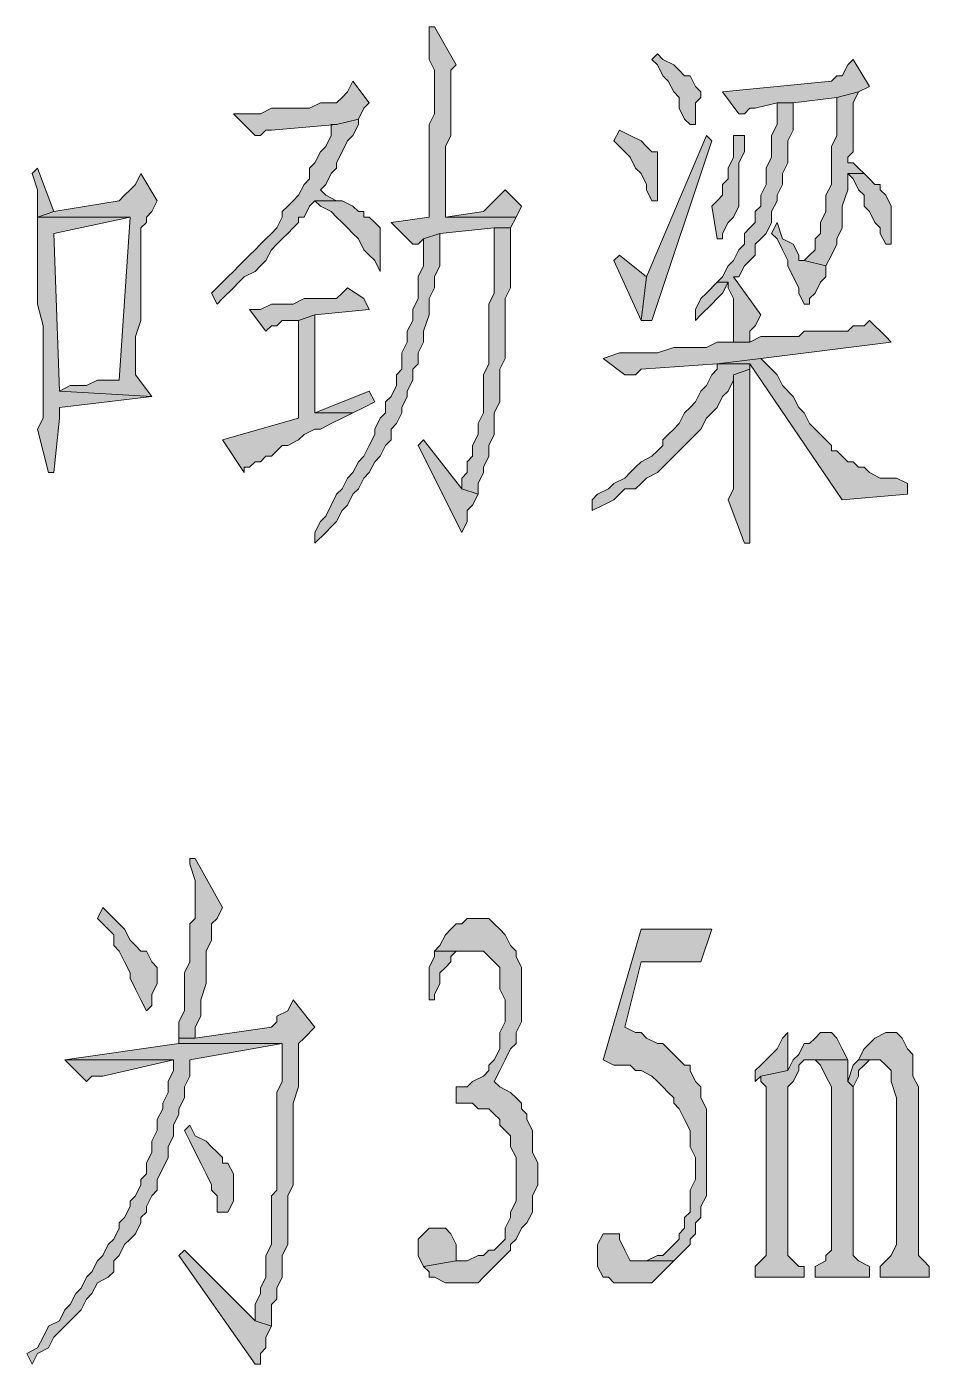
# Model space of a CAD drawing. Header units: millimetres. Extents: x 24 to 410, y 10 to 282.
# Drawn here: x 358.56 to 365.59, y 53.21 to 63.63 of the extents above; entities that cross this region are included whole.
import ezdxf

# ---------------------------------------------------------------- set-up
doc = ezdxf.new("R2010")
doc.units = ezdxf.units.MM

msp = doc.modelspace()

# ---------------------------------------------------------------- hatches: boundary and pattern name
h = msp.add_hatch(color=256)
h.dxf.hatch_style = 2
h.paths.add_polyline_path([(361.738333, 63.627), (361.696, 63.627), (361.696, 63.584667), (361.696, 63.373), (361.738333, 63.288333), (361.738333, 62.949667), (361.696, 62.865), (361.696, 62.145333), (361.399667, 62.103), (361.569, 61.933667), (361.611333, 61.933667), (361.653667, 61.976), (361.780667, 62.018333), (362.204, 62.060667), (362.331, 62.060667), (362.373333, 62.145333), (361.823, 62.145333), (361.823, 62.187667), (361.823, 62.695667), (361.865333, 62.780333), (361.865333, 63.288333), (361.907667, 63.330667)])
h = msp.add_hatch(color=256)
h.dxf.hatch_style = 2
h.paths.add_polyline_path([(363.474, 63.415333), (363.431667, 63.373), (363.474, 63.330667), (363.516333, 63.246), (363.558667, 63.203667), (363.601, 63.119), (363.643333, 63.076667), (363.643333, 62.992), (363.685667, 62.907333), (363.728, 62.865), (363.770333, 62.865), (363.770333, 62.907333), (363.770333, 63.034333), (363.812667, 63.076667), (363.812667, 63.119), (363.770333, 63.161333), (363.728, 63.246), (363.685667, 63.246), (363.643333, 63.288333), (363.601, 63.330667), (363.516333, 63.373)])
h = msp.add_hatch(color=256)
h.dxf.hatch_style = 2
h.paths.add_polyline_path([(364.998, 63.373), (364.955667, 63.330667), (364.913333, 63.246), (364.871, 63.246), (364.828667, 63.203667), (363.982, 63.119), (364.109, 62.949667), (364.151333, 62.949667), (364.193667, 62.992), (364.236, 62.992), (364.405333, 63.034333), (364.532333, 63.034333), (364.871, 63.076667), (365.040333, 63.119), (365.125, 63.161333)])
h = msp.add_hatch(color=256)
h.dxf.hatch_style = 2
h.paths.add_polyline_path([(361.103333, 63.203667), (361.061, 63.119), (361.018667, 63.076667), (360.976333, 63.034333), (360.849333, 63.034333), (360.764667, 62.992), (360.468333, 62.992), (360.383667, 62.949667), (360.172, 62.949667), (360.341333, 62.780333), (360.383667, 62.780333), (360.426, 62.822667), (360.468333, 62.822667), (360.976333, 62.865), (361.145667, 62.907333), (361.188, 62.992), (361.230333, 63.034333)])
h = msp.add_hatch(color=256)
h.dxf.hatch_style = 2
h.paths.add_polyline_path([(365.040333, 63.119), (364.871, 63.076667), (364.871, 62.780333), (364.828667, 62.695667), (364.828667, 62.399333), (364.786333, 62.314667), (364.786333, 62.187667), (364.744, 62.103), (364.744, 62.018333), (364.701667, 61.976), (364.701667, 61.891333), (364.659333, 61.849), (364.617, 61.806667), (364.786333, 61.764333), (364.828667, 61.849), (364.871, 61.933667), (364.871, 61.976), (364.913333, 62.060667), (364.913333, 62.145333), (364.913333, 62.23), (364.955667, 62.357), (364.955667, 62.484), (365.082667, 62.484), (365.040333, 62.526333), (364.998, 62.568667), (364.955667, 62.568667), (364.955667, 62.611), (364.998, 62.653333), (364.998, 63.034333)])
h = msp.add_hatch(color=256)
h.dxf.hatch_style = 2
h.paths.add_polyline_path([(364.532333, 63.034333), (364.405333, 63.034333), (364.405333, 62.949667), (364.405333, 62.865), (364.363, 62.780333), (364.363, 62.611), (364.320667, 62.526333), (364.320667, 62.399333), (364.278333, 62.314667), (364.278333, 62.23), (364.236, 62.187667), (364.236, 62.103), (364.193667, 62.060667), (364.151333, 62.018333), (364.151333, 61.933667), (364.109, 61.891333), (364.066667, 61.806667), (364.024333, 61.764333), (363.982, 61.679667), (363.939667, 61.637333), (364.024333, 61.637333), (364.024333, 61.595), (364.066667, 61.510333), (364.066667, 61.468), (364.066667, 61.171667), (364.193667, 61.171667), (364.193667, 61.256333), (364.236, 61.298667), (364.278333, 61.383333), (364.066667, 61.679667), (364.109, 61.679667), (364.151333, 61.764333), (364.193667, 61.806667), (364.236, 61.849), (364.236, 61.933667), (364.278333, 61.976), (364.320667, 62.018333), (364.363, 62.103), (364.363, 62.187667), (364.405333, 62.272333), (364.405333, 62.314667), (364.447667, 62.399333), (364.447667, 62.484), (364.49, 62.568667), (364.49, 62.738), (364.532333, 62.822667)])
h = msp.add_hatch(color=256)
h.dxf.hatch_style = 2
h.paths.add_polyline_path([(361.145667, 62.907333), (360.976333, 62.865), (360.934, 62.865), (360.934, 62.780333), (360.891667, 62.695667), (360.849333, 62.653333), (360.807, 62.568667), (360.764667, 62.526333), (360.764667, 62.441667), (360.722333, 62.399333), (360.68, 62.314667), (360.637667, 62.272333), (360.595333, 62.23), (360.553, 62.187667), (360.553, 62.145333), (360.510667, 62.060667), (360.468333, 62.018333), (360.426, 61.976), (360.383667, 61.933667), (360.341333, 61.891333), (360.299, 61.849), (360.214333, 61.764333), (360.172, 61.722), (360.129667, 61.679667), (360.087333, 61.637333), (360.002667, 61.552667), (360.045, 61.468), (360.087333, 61.510333), (360.172, 61.595), (360.214333, 61.637333), (360.256667, 61.679667), (360.341333, 61.722), (360.383667, 61.764333), (360.426, 61.806667), (360.468333, 61.891333), (360.510667, 61.933667), (360.553, 61.976), (360.595333, 62.018333), (360.637667, 62.060667), (360.68, 62.103), (360.68, 62.145333), (360.722333, 62.145333), (360.764667, 62.23), (360.807, 62.272333), (360.976333, 62.272333), (360.891667, 62.314667), (360.849333, 62.357), (360.891667, 62.399333), (360.934, 62.484), (360.976333, 62.526333), (360.976333, 62.568667), (361.018667, 62.653333), (361.061, 62.738), (361.103333, 62.780333), (361.145667, 62.865)])
h = msp.add_hatch(color=256)
h.dxf.hatch_style = 2
h.paths.add_polyline_path([(363.177667, 62.822667), (363.135333, 62.738), (363.177667, 62.695667), (363.22, 62.653333), (363.262333, 62.611), (363.304667, 62.526333), (363.347, 62.484), (363.389333, 62.399333), (363.389333, 62.357), (363.431667, 62.272333), (363.474, 62.272333), (363.474, 62.314667), (363.474, 62.653333), (363.431667, 62.653333), (363.389333, 62.695667), (363.347, 62.738), (363.262333, 62.780333)])
h = msp.add_hatch(color=256)
h.dxf.hatch_style = 2
h.paths.add_polyline_path([(363.855, 62.780333), (363.389333, 61.679667), (363.347, 61.341), (363.431667, 61.341), (363.897333, 62.738)])
h = msp.add_hatch(color=256)
h.dxf.hatch_style = 2
h.paths.add_polyline_path([(364.151333, 62.780333), (364.066667, 62.780333), (364.066667, 62.738), (364.066667, 62.611), (364.024333, 62.526333), (364.024333, 62.441667), (363.982, 62.399333), (363.982, 62.314667), (363.939667, 62.272333), (363.897333, 62.23), (363.939667, 61.976), (363.982, 61.976), (363.982, 62.018333), (364.024333, 62.103), (364.066667, 62.145333), (364.109, 62.23), (364.109, 62.568667), (364.151333, 62.653333)])
h = msp.add_hatch(color=256)
h.dxf.hatch_style = 2
h.paths.add_polyline_path([(358.648, 62.526333), (358.605667, 62.484), (358.648, 62.357), (358.648, 62.145333), (358.775, 62.187667)])
h = msp.add_hatch(color=256)
h.dxf.hatch_style = 2
h.paths.add_polyline_path([(359.452333, 62.484), (359.41, 62.399333), (359.367667, 62.357), (359.325333, 62.314667), (359.283, 62.272333), (358.775, 62.187667), (358.648, 62.145333), (359.367667, 62.145333), (359.283, 60.875333), (359.113667, 60.875333), (359.029, 60.833), (358.902, 60.833), (358.817333, 60.790667), (359.537, 60.748333), (359.41, 60.917667), (359.41, 61.214), (359.452333, 61.341), (359.452333, 61.552667), (359.452333, 61.637333), (359.452333, 62.060667), (359.494667, 62.103), (359.494667, 62.145333), (359.537, 62.187667), (359.579333, 62.272333)])
h = msp.add_hatch(color=256)
h.dxf.hatch_style = 2
h.paths.add_polyline_path([(365.082667, 62.484), (364.955667, 62.484), (364.998, 62.441667), (365.040333, 62.357), (365.082667, 62.314667), (365.082667, 62.23), (365.125, 62.187667), (365.167333, 62.103), (365.209667, 62.060667), (365.209667, 62.018333), (365.252, 61.933667), (365.294333, 61.933667), (365.294333, 61.976), (365.294333, 62.23), (365.252, 62.314667), (365.209667, 62.357), (365.209667, 62.399333), (365.167333, 62.399333), (365.125, 62.441667)])
h = msp.add_hatch(color=256)
h.dxf.hatch_style = 2
h.paths.add_polyline_path([(362.288667, 62.357), (362.246333, 62.314667), (362.204, 62.272333), (362.161667, 62.23), (362.119333, 62.187667), (361.823, 62.145333), (362.373333, 62.145333), (362.415667, 62.23)])
h = msp.add_hatch(color=256)
h.dxf.hatch_style = 2
h.paths.add_polyline_path([(360.976333, 62.272333), (360.807, 62.272333), (360.849333, 62.23), (360.934, 62.187667), (360.976333, 62.145333), (361.018667, 62.103), (361.061, 62.060667), (361.103333, 62.018333), (361.145667, 61.976), (361.188, 61.891333), (361.230333, 61.849), (361.272667, 61.806667), (361.315, 61.722), (361.315, 62.060667), (361.272667, 62.103), (361.230333, 62.145333), (361.188, 62.145333), (361.188, 62.187667), (361.145667, 62.187667), (361.103333, 62.23), (361.018667, 62.272333)])
h = msp.add_hatch(color=256)
h.dxf.hatch_style = 2
h.paths.add_polyline_path([(358.648, 62.145333), (358.648, 61.468), (358.690333, 61.298667), (358.690333, 60.579), (358.648, 60.494333), (358.732667, 60.155667), (358.775, 60.155667), (358.817333, 60.579), (358.817333, 60.663667), (359.537, 60.748333), (358.817333, 60.790667), (358.775, 62.018333), (359.367667, 62.145333)])
h = msp.add_hatch(color=256)
h.dxf.hatch_style = 2
h.paths.add_polyline_path([(364.405333, 62.103), (364.363, 62.018333), (364.405333, 61.976), (364.447667, 61.891333), (364.49, 61.806667), (364.49, 61.764333), (364.532333, 61.679667), (364.574667, 61.595), (364.574667, 61.552667), (364.617, 61.468), (364.659333, 61.468), (364.659333, 61.510333), (364.701667, 61.552667), (364.744, 61.637333), (364.786333, 61.679667), (364.786333, 61.764333), (364.617, 61.806667), (364.574667, 61.806667), (364.574667, 61.849), (364.532333, 61.933667), (364.447667, 61.976)])
h = msp.add_hatch(color=256)
h.dxf.hatch_style = 2
h.paths.add_polyline_path([(361.780667, 62.018333), (361.653667, 61.976), (361.653667, 61.764333), (361.611333, 61.679667), (361.611333, 61.510333), (361.569, 61.425667), (361.569, 61.341), (361.526667, 61.256333), (361.526667, 61.171667), (361.484333, 61.087), (361.484333, 60.96), (361.442, 60.917667), (361.442, 60.833), (361.399667, 60.748333), (361.357333, 60.706), (361.357333, 60.621333), (361.315, 60.579), (361.272667, 60.494333), (361.272667, 60.452), (361.230333, 60.367333), (361.188, 60.282667), (361.145667, 60.240333), (361.103333, 60.155667), (361.061, 60.113333), (361.018667, 60.028667), (360.976333, 59.986333), (360.934, 59.901667), (360.891667, 59.817), (360.849333, 59.774667), (360.807, 59.69), (360.807, 59.605333), (360.891667, 59.69), (360.934, 59.732333), (360.976333, 59.774667), (361.018667, 59.859333), (361.061, 59.901667), (361.103333, 59.986333), (361.145667, 60.028667), (361.188, 60.113333), (361.230333, 60.155667), (361.272667, 60.240333), (361.315, 60.282667), (361.357333, 60.367333), (361.399667, 60.409667), (361.399667, 60.494333), (361.442, 60.536667), (361.484333, 60.621333), (361.484333, 60.663667), (361.526667, 60.748333), (361.526667, 60.790667), (361.569, 60.875333), (361.569, 60.96), (361.611333, 61.002333), (361.611333, 61.087), (361.653667, 61.171667), (361.653667, 61.256333), (361.696, 61.383333), (361.696, 61.510333), (361.738333, 61.595), (361.738333, 61.679667), (361.780667, 61.764333)])
h = msp.add_hatch(color=256)
h.dxf.hatch_style = 2
h.paths.add_polyline_path([(362.331, 62.060667), (362.204, 62.060667), (362.204, 61.976), (362.204, 61.552667), (362.161667, 61.468), (362.161667, 61.002333), (362.119333, 60.917667), (362.119333, 60.621333), (362.077, 60.536667), (362.077, 60.452), (362.034667, 60.367333), (362.034667, 60.282667), (361.992333, 60.240333), (361.992333, 60.155667), (361.95, 60.113333), (361.95, 60.028667), (362.077, 59.986333), (362.077, 60.071), (362.119333, 60.155667), (362.119333, 60.198), (362.161667, 60.282667), (362.161667, 60.367333), (362.204, 60.452), (362.204, 60.621333), (362.246333, 60.706), (362.246333, 60.96), (362.288667, 61.044667), (362.288667, 61.510333), (362.331, 61.595)])
h = msp.add_hatch(color=256)
h.dxf.hatch_style = 2
h.paths.add_polyline_path([(363.177667, 61.849), (363.135333, 61.806667), (363.347, 61.341), (363.389333, 61.679667)])
h = msp.add_hatch(color=256)
h.dxf.hatch_style = 2
h.paths.add_polyline_path([(361.061, 61.595), (361.018667, 61.552667), (360.976333, 61.510333), (360.722333, 61.510333), (360.637667, 61.468), (360.468333, 61.468), (360.383667, 61.425667), (360.299, 61.425667), (360.426, 61.256333), (360.468333, 61.298667), (360.510667, 61.298667), (360.553, 61.341), (360.68, 61.341), (360.807, 61.383333), (361.230333, 61.425667), (361.188, 61.510333)])
h = msp.add_hatch(color=256)
h.dxf.hatch_style = 2
h.paths.add_polyline_path([(363.939667, 61.637333), (363.855, 61.552667), (363.812667, 61.510333), (363.770333, 61.425667), (363.770333, 61.341), (363.812667, 61.383333), (363.897333, 61.468), (363.939667, 61.510333), (363.982, 61.552667), (364.024333, 61.637333)])
h = msp.add_hatch(color=256)
h.dxf.hatch_style = 2
h.paths.add_polyline_path([(360.807, 61.383333), (360.68, 61.341), (360.68, 60.579), (360.087333, 60.409667), (360.256667, 60.155667), (360.256667, 60.198), (360.299, 60.198), (360.341333, 60.240333), (360.383667, 60.240333), (360.426, 60.282667), (360.468333, 60.282667), (360.510667, 60.325), (360.553, 60.367333), (360.595333, 60.367333), (360.68, 60.409667), (360.722333, 60.452), (360.807, 60.494333), (360.849333, 60.494333), (360.934, 60.536667), (361.018667, 60.579), (361.103333, 60.621333), (360.807, 60.621333)])
h = msp.add_hatch(color=256)
h.dxf.hatch_style = 2
h.paths.add_polyline_path([(365.125, 61.341), (365.082667, 61.298667), (364.998, 61.298667), (364.955667, 61.256333), (364.617, 61.256333), (364.574667, 61.214), (364.278333, 61.214), (364.193667, 61.171667), (364.066667, 61.171667), (364.024333, 61.171667), (363.939667, 61.171667), (363.855, 61.129333), (363.601, 61.129333), (363.474, 61.087), (363.177667, 61.087), (363.050667, 61.044667), (363.22, 60.917667), (363.304667, 60.917667), (363.347, 60.96), (363.939667, 61.002333), (364.278333, 61.044667), (365.294333, 61.171667), (365.252, 61.214)])
h = msp.add_hatch(color=256)
h.dxf.hatch_style = 2
h.paths.add_polyline_path([(364.278333, 61.044667), (363.939667, 61.002333), (364.193667, 61.002333), (364.913333, 59.944), (365.421333, 59.986333), (365.421333, 60.071), (365.336667, 60.113333), (365.209667, 60.113333), (365.125, 60.155667), (365.082667, 60.198), (365.040333, 60.198), (364.998, 60.240333), (364.955667, 60.240333), (364.913333, 60.282667), (364.871, 60.325), (364.828667, 60.325), (364.828667, 60.367333), (364.786333, 60.409667), (364.744, 60.452), (364.701667, 60.494333), (364.659333, 60.536667), (364.617, 60.621333), (364.574667, 60.663667), (364.532333, 60.748333), (364.447667, 60.833), (364.405333, 60.917667), (364.320667, 61.002333)])
h = msp.add_hatch(color=256)
h.dxf.hatch_style = 2
h.paths.add_polyline_path([(363.939667, 61.002333), (363.939667, 60.96), (363.897333, 60.917667), (363.855, 60.833), (363.812667, 60.790667), (363.770333, 60.706), (363.728, 60.663667), (363.685667, 60.621333), (363.643333, 60.536667), (363.601, 60.494333), (363.558667, 60.452), (363.516333, 60.409667), (363.516333, 60.367333), (363.474, 60.325), (363.431667, 60.282667), (363.347, 60.240333), (363.304667, 60.198), (363.262333, 60.155667), (363.22, 60.113333), (363.135333, 60.071), (363.093, 60.028667), (363.008333, 59.986333), (362.966, 59.944), (362.966, 59.859333), (363.050667, 59.901667), (363.135333, 59.944), (363.177667, 59.986333), (363.22, 60.028667), (363.304667, 60.028667), (363.347, 60.071), (363.389333, 60.113333), (363.474, 60.155667), (363.516333, 60.198), (363.558667, 60.240333), (363.601, 60.282667), (363.643333, 60.325), (363.685667, 60.367333), (363.728, 60.409667), (363.770333, 60.452), (363.812667, 60.494333), (363.855, 60.579), (363.897333, 60.621333), (363.939667, 60.663667), (363.982, 60.748333), (364.024333, 60.790667), (364.066667, 60.875333), (364.066667, 60.917667), (364.193667, 60.96), (364.193667, 61.002333)])
h = msp.add_hatch(color=256)
h.dxf.hatch_style = 2
h.paths.add_polyline_path([(364.193667, 60.96), (364.066667, 60.917667), (364.066667, 60.028667), (364.024333, 59.944), (364.151333, 59.605333), (364.193667, 59.605333), (364.193667, 59.69), (364.193667, 60.240333), (364.193667, 60.325)])
h = msp.add_hatch(color=256)
h.dxf.hatch_style = 2
h.paths.add_polyline_path([(361.230333, 60.790667), (360.807, 60.621333), (361.103333, 60.621333), (361.188, 60.663667), (361.272667, 60.706)])
h = msp.add_hatch(color=256)
h.dxf.hatch_style = 2
h.paths.add_polyline_path([(361.653667, 60.409667), (361.611333, 60.367333), (361.95, 59.69), (361.992333, 59.774667), (361.992333, 59.859333), (362.034667, 59.901667), (362.077, 59.986333), (361.95, 60.028667)])
h = msp.add_hatch(color=256)
h.dxf.hatch_style = 2
h.paths.add_polyline_path([(359.875667, 57.15), (359.833333, 57.15), (359.833333, 57.107667), (359.875667, 56.980667), (359.875667, 56.684333), (359.833333, 56.642), (359.833333, 56.345667), (359.791, 56.261), (359.791, 55.964667), (359.748667, 55.88), (359.748667, 55.753), (359.875667, 55.753), (359.875667, 55.837667), (359.918, 55.922333), (359.918, 56.049333), (359.960333, 56.176333), (359.960333, 56.430333), (360.002667, 56.515), (360.002667, 56.642), (360.045, 56.684333), (360.087333, 56.769)])
h = msp.add_hatch(color=256)
h.dxf.hatch_style = 2
h.paths.add_polyline_path([(359.156, 56.769), (359.113667, 56.684333), (359.156, 56.642), (359.198333, 56.599667), (359.240667, 56.557333), (359.240667, 56.472667), (359.283, 56.430333), (359.325333, 56.345667), (359.367667, 56.261), (359.367667, 56.218667), (359.41, 56.134), (359.452333, 56.049333), (359.494667, 55.964667), (359.537, 56.007), (359.537, 56.091667), (359.579333, 56.176333), (359.579333, 56.303333), (359.537, 56.345667), (359.494667, 56.430333), (359.452333, 56.430333), (359.41, 56.472667), (359.367667, 56.515), (359.325333, 56.599667), (359.283, 56.642), (359.240667, 56.684333)])
h = msp.add_hatch(color=256)
h.dxf.hatch_style = 2
h.paths.add_polyline_path([(362.077, 56.684333), (361.992333, 56.684333), (361.95, 56.642), (361.907667, 56.642), (361.865333, 56.599667), (361.823, 56.557333), (361.780667, 56.472667), (361.738333, 56.430333), (362.119333, 56.430333), (362.161667, 56.388), (362.204, 56.345667), (362.246333, 56.303333), (362.246333, 56.134), (362.288667, 56.049333), (362.288667, 55.88), (362.246333, 55.795333), (362.246333, 55.668333), (362.204, 55.583667), (362.161667, 55.541333), (362.161667, 55.499), (362.119333, 55.456667), (362.034667, 55.414333), (361.992333, 55.372), (361.907667, 55.372), (361.907667, 55.245), (362.034667, 55.245), (362.077, 55.202667), (362.161667, 55.202667), (362.204, 55.160333), (362.246333, 55.118), (362.246333, 55.075667), (362.288667, 55.033333), (362.331, 54.991), (362.331, 54.906333), (362.373333, 54.821667), (362.373333, 54.483), (362.331, 54.398333), (362.331, 54.356), (362.288667, 54.271333), (362.288667, 54.186667), (362.246333, 54.144333), (362.204, 54.102), (362.161667, 54.102), (362.119333, 54.059667), (362.077, 54.059667), (361.992333, 54.017333), (361.907667, 54.017333), (361.653667, 53.975), (361.696, 53.932667), (361.696, 53.890333), (361.738333, 53.890333), (361.823, 53.848), (362.077, 53.848), (362.119333, 53.890333), (362.161667, 53.932667), (362.204, 53.975), (362.288667, 54.059667), (362.331, 54.102), (362.331, 54.144333), (362.373333, 54.186667), (362.415667, 54.271333), (362.458, 54.313667), (362.500333, 54.398333), (362.500333, 54.525333), (362.542667, 54.61), (362.542667, 54.779333), (362.500333, 54.864), (362.500333, 55.033333), (362.458, 55.118), (362.458, 55.160333), (362.415667, 55.202667), (362.415667, 55.245), (362.373333, 55.287333), (362.331, 55.329667), (362.246333, 55.372), (362.204, 55.414333), (362.246333, 55.499), (362.288667, 55.583667), (362.331, 55.668333), (362.373333, 55.710667), (362.373333, 55.795333), (362.415667, 55.88), (362.415667, 56.303333), (362.373333, 56.388), (362.373333, 56.430333), (362.331, 56.472667), (362.288667, 56.557333), (362.246333, 56.599667), (362.204, 56.642), (362.161667, 56.684333)])
h = msp.add_hatch(color=256)
h.dxf.hatch_style = 2
h.paths.add_polyline_path([(363.897333, 56.599667), (363.347, 56.599667), (363.050667, 55.583667), (363.135333, 55.541333), (363.262333, 55.541333), (363.304667, 55.499), (363.347, 55.499), (363.431667, 55.456667), (363.474, 55.414333), (363.516333, 55.372), (363.558667, 55.329667), (363.601, 55.287333), (363.601, 55.245), (363.643333, 55.202667), (363.685667, 55.118), (363.728, 55.033333), (363.728, 54.906333), (363.770333, 54.821667), (363.770333, 54.652333), (363.728, 54.567667), (363.728, 54.398333), (363.685667, 54.356), (363.685667, 54.271333), (363.643333, 54.229), (363.643333, 54.186667), (363.601, 54.144333), (363.558667, 54.102), (363.516333, 54.059667), (363.474, 54.059667), (363.389333, 54.017333), (363.262333, 54.017333), (363.601, 54.017333), (363.643333, 54.059667), (363.728, 54.144333), (363.728, 54.186667), (363.770333, 54.229), (363.770333, 54.313667), (363.812667, 54.356), (363.812667, 54.440667), (363.855, 54.525333), (363.855, 55.202667), (363.812667, 55.287333), (363.812667, 55.372), (363.770333, 55.414333), (363.728, 55.499), (363.728, 55.541333), (363.685667, 55.541333), (363.643333, 55.583667), (363.601, 55.626), (363.558667, 55.668333), (363.516333, 55.710667), (363.474, 55.710667), (363.389333, 55.753), (363.347, 55.795333), (363.304667, 55.795333), (363.22, 55.837667), (363.347, 56.345667), (363.812667, 56.345667)])
h = msp.add_hatch(color=256)
h.dxf.hatch_style = 2
h.paths.add_polyline_path([(361.738333, 56.430333), (361.738333, 56.388), (361.696, 56.303333), (361.696, 56.049333), (361.738333, 56.049333), (361.738333, 56.091667), (361.780667, 56.176333), (361.780667, 56.261), (361.823, 56.303333), (361.865333, 56.345667), (361.865333, 56.388), (361.907667, 56.430333), (362.034667, 56.430333)])
h = msp.add_hatch(color=256)
h.dxf.hatch_style = 2
h.paths.add_polyline_path([(360.637667, 56.049333), (360.595333, 55.964667), (360.510667, 55.922333), (360.510667, 55.88), (360.468333, 55.837667), (359.875667, 55.753), (359.748667, 55.753), (359.748667, 55.710667), (360.553, 55.710667), (360.553, 55.626), (360.553, 55.414333), (360.510667, 55.329667), (360.510667, 54.567667), (360.468333, 54.525333), (360.468333, 54.398333), (360.468333, 54.313667), (360.468333, 54.144333), (360.426, 54.059667), (360.426, 53.890333), (360.383667, 53.805667), (360.383667, 53.763333), (360.341333, 53.678667), (360.341333, 53.551667), (360.468333, 53.509333), (360.468333, 53.678667), (360.510667, 53.721), (360.510667, 53.805667), (360.553, 53.890333), (360.553, 54.059667), (360.595333, 54.144333), (360.595333, 54.525333), (360.637667, 54.61), (360.637667, 55.245), (360.68, 55.372), (360.68, 55.710667), (360.722333, 55.753), (360.807, 55.837667)])
h = msp.add_hatch(color=256)
h.dxf.hatch_style = 2
h.paths.add_polyline_path([(364.49, 55.795333), (364.447667, 55.753), (364.405333, 55.668333), (364.363, 55.626), (364.320667, 55.583667), (364.278333, 55.541333), (364.236, 55.499), (364.236, 55.414333), (364.278333, 55.456667), (364.49, 55.499)])
h = msp.add_hatch(color=256)
h.dxf.hatch_style = 2
h.paths.add_polyline_path([(364.786333, 55.795333), (364.744, 55.795333), (364.701667, 55.753), (364.659333, 55.710667), (364.617, 55.710667), (364.574667, 55.626), (364.532333, 55.583667), (364.49, 55.499), (364.278333, 55.456667), (364.278333, 55.414333), (364.320667, 55.372), (364.320667, 54.059667), (364.278333, 54.017333), (364.236, 53.975), (364.236, 53.890333), (364.617, 53.890333), (364.617, 53.975), (364.574667, 53.975), (364.532333, 54.017333), (364.49, 54.059667), (364.49, 55.372), (364.532333, 55.414333), (364.574667, 55.499), (364.574667, 55.541333), (364.617, 55.583667), (364.955667, 55.583667), (364.913333, 55.668333), (364.871, 55.753), (364.828667, 55.795333)])
h = msp.add_hatch(color=256)
h.dxf.hatch_style = 2
h.paths.add_polyline_path([(365.294333, 55.795333), (365.252, 55.795333), (365.167333, 55.753), (365.125, 55.710667), (365.082667, 55.668333), (365.040333, 55.583667), (365.209667, 55.583667), (365.252, 55.541333), (365.294333, 55.499), (365.294333, 55.414333), (365.336667, 55.287333), (365.336667, 54.144333), (365.294333, 54.059667), (365.252, 54.017333), (365.209667, 53.975), (365.209667, 53.890333), (365.590667, 53.890333), (365.590667, 53.975), (365.548333, 54.017333), (365.506, 54.059667), (365.506, 54.144333), (365.506, 55.372), (365.463667, 55.456667), (365.463667, 55.626), (365.421333, 55.668333), (365.379, 55.753), (365.336667, 55.795333)])
h = msp.add_hatch(color=256)
h.dxf.hatch_style = 2
h.paths.add_polyline_path([(359.748667, 55.710667), (358.859667, 55.583667), (359.706333, 55.583667), (359.706333, 55.499), (359.664, 55.414333), (359.664, 55.329667), (359.621667, 55.245), (359.621667, 55.202667), (359.579333, 55.118), (359.579333, 55.033333), (359.537, 54.948667), (359.537, 54.864), (359.494667, 54.779333), (359.494667, 54.694667), (359.452333, 54.652333), (359.452333, 54.61), (359.41, 54.525333), (359.367667, 54.483), (359.367667, 54.440667), (359.325333, 54.356), (359.283, 54.313667), (359.283, 54.271333), (359.240667, 54.186667), (359.198333, 54.144333), (359.156, 54.059667), (359.113667, 54.017333), (359.071333, 53.932667), (359.029, 53.890333), (358.986667, 53.805667), (358.944333, 53.763333), (358.902, 53.678667), (358.859667, 53.636333), (358.817333, 53.551667), (358.732667, 53.509333), (358.690333, 53.424667), (358.648, 53.34), (358.563333, 53.297667), (358.605667, 53.213), (358.648, 53.297667), (358.732667, 53.34), (358.775, 53.424667), (358.817333, 53.467), (358.902, 53.551667), (358.944333, 53.594), (358.986667, 53.636333), (359.029, 53.721), (359.071333, 53.763333), (359.113667, 53.848), (359.198333, 53.890333), (359.240667, 53.932667), (359.240667, 54.017333), (359.283, 54.059667), (359.325333, 54.144333), (359.367667, 54.186667), (359.41, 54.229), (359.452333, 54.313667), (359.452333, 54.356), (359.494667, 54.398333), (359.494667, 54.440667), (359.537, 54.525333), (359.579333, 54.567667), (359.579333, 54.652333), (359.621667, 54.737), (359.664, 54.821667), (359.664, 54.906333), (359.706333, 54.991), (359.706333, 55.075667), (359.748667, 55.160333), (359.748667, 55.202667), (359.791, 55.287333), (359.791, 55.372), (359.833333, 55.456667), (359.833333, 55.583667), (360.553, 55.710667)])
h = msp.add_hatch(color=256)
h.dxf.hatch_style = 2
h.paths.add_polyline_path([(358.859667, 55.583667), (359.029, 55.414333), (359.071333, 55.456667), (359.156, 55.456667), (359.706333, 55.583667)])
h = msp.add_hatch(color=256)
h.dxf.hatch_style = 2
h.paths.add_polyline_path([(364.955667, 55.583667), (364.659333, 55.583667), (364.701667, 55.583667), (364.744, 55.541333), (364.786333, 55.456667), (364.828667, 55.372), (364.828667, 54.102), (364.786333, 54.059667), (364.786333, 54.017333), (364.701667, 53.975), (364.701667, 53.890333), (365.125, 53.890333), (365.125, 53.975), (365.040333, 54.017333), (364.998, 54.059667), (364.998, 55.372), (364.955667, 55.414333)])
h = msp.add_hatch(color=256)
h.dxf.hatch_style = 2
h.paths.add_polyline_path([(365.040333, 55.583667), (364.998, 55.541333), (364.955667, 55.414333), (364.998, 55.372), (365.040333, 55.456667), (365.040333, 55.499), (365.082667, 55.541333), (365.125, 55.583667), (365.167333, 55.583667)])
h = msp.add_hatch(color=256)
h.dxf.hatch_style = 2
h.paths.add_polyline_path([(359.833333, 55.075667), (359.791, 55.033333), (359.833333, 54.948667), (359.875667, 54.864), (359.918, 54.779333), (359.960333, 54.694667), (360.002667, 54.61), (360.002667, 54.567667), (360.045, 54.525333), (360.045, 54.398333), (360.129667, 54.398333), (360.172, 54.483), (360.172, 54.694667), (360.129667, 54.779333), (360.087333, 54.779333), (360.087333, 54.821667), (360.045, 54.864), (360.002667, 54.906333), (359.960333, 54.948667), (359.875667, 54.991)])
h = msp.add_hatch(color=256)
h.dxf.hatch_style = 2
h.paths.add_polyline_path([(361.738333, 54.271333), (361.696, 54.271333), (361.653667, 54.229), (361.611333, 54.186667), (361.611333, 54.059667), (361.653667, 53.975), (361.907667, 54.017333), (361.907667, 54.144333), (361.865333, 54.229), (361.823, 54.271333)])
h = msp.add_hatch(color=256)
h.dxf.hatch_style = 2
h.paths.add_polyline_path([(363.093, 54.229), (363.050667, 54.229), (363.008333, 54.144333), (363.008333, 53.975), (363.050667, 53.890333), (363.093, 53.890333), (363.135333, 53.848), (363.431667, 53.848), (363.474, 53.890333), (363.516333, 53.932667), (363.558667, 53.975), (363.601, 54.017333), (363.262333, 54.017333), (363.22, 54.102), (363.177667, 54.186667), (363.177667, 54.229)])
h = msp.add_hatch(color=256)
h.dxf.hatch_style = 2
h.paths.add_polyline_path([(359.791, 54.102), (359.748667, 54.059667), (360.341333, 53.213), (360.383667, 53.213), (360.383667, 53.297667), (360.426, 53.34), (360.426, 53.424667), (360.468333, 53.509333), (360.341333, 53.551667)])

# ---------------------------------------------------------------- linework, layer by layer
at = {"lineweight": 0}
for points in [[(361.738333, 63.627), (361.696, 63.627), (361.696, 63.584667), (361.696, 63.373), (361.738333, 63.288333), (361.738333, 62.949667), (361.696, 62.865), (361.696, 62.145333), (361.399667, 62.103), (361.569, 61.933667), (361.611333, 61.933667), (361.653667, 61.976), (361.780667, 62.018333), (362.204, 62.060667), (362.331, 62.060667), (362.373333, 62.145333), (361.823, 62.145333), (361.823, 62.187667), (361.823, 62.695667), (361.865333, 62.780333), (361.865333, 63.288333), (361.907667, 63.330667)], [(363.474, 63.415333), (363.431667, 63.373), (363.474, 63.330667), (363.516333, 63.246), (363.558667, 63.203667), (363.601, 63.119), (363.643333, 63.076667), (363.643333, 62.992), (363.685667, 62.907333), (363.728, 62.865), (363.770333, 62.865), (363.770333, 62.907333), (363.770333, 63.034333), (363.812667, 63.076667), (363.812667, 63.119), (363.770333, 63.161333), (363.728, 63.246), (363.685667, 63.246), (363.643333, 63.288333), (363.601, 63.330667), (363.516333, 63.373)], [(364.998, 63.373), (364.955667, 63.330667), (364.913333, 63.246), (364.871, 63.246), (364.828667, 63.203667), (363.982, 63.119), (364.109, 62.949667), (364.151333, 62.949667), (364.193667, 62.992), (364.236, 62.992), (364.405333, 63.034333), (364.532333, 63.034333), (364.871, 63.076667), (365.040333, 63.119), (365.125, 63.161333)], [(361.103333, 63.203667), (361.061, 63.119), (361.018667, 63.076667), (360.976333, 63.034333), (360.849333, 63.034333), (360.764667, 62.992), (360.468333, 62.992), (360.383667, 62.949667), (360.172, 62.949667), (360.341333, 62.780333), (360.383667, 62.780333), (360.426, 62.822667), (360.468333, 62.822667), (360.976333, 62.865), (361.145667, 62.907333), (361.188, 62.992), (361.230333, 63.034333)], [(365.040333, 63.119), (364.871, 63.076667), (364.871, 62.780333), (364.828667, 62.695667), (364.828667, 62.399333), (364.786333, 62.314667), (364.786333, 62.187667), (364.744, 62.103), (364.744, 62.018333), (364.701667, 61.976), (364.701667, 61.891333), (364.659333, 61.849), (364.617, 61.806667), (364.786333, 61.764333), (364.828667, 61.849), (364.871, 61.933667), (364.871, 61.976), (364.913333, 62.060667), (364.913333, 62.145333), (364.913333, 62.23), (364.955667, 62.357), (364.955667, 62.484), (365.082667, 62.484), (365.040333, 62.526333), (364.998, 62.568667), (364.955667, 62.568667), (364.955667, 62.611), (364.998, 62.653333), (364.998, 63.034333)], [(364.532333, 63.034333), (364.405333, 63.034333), (364.405333, 62.949667), (364.405333, 62.865), (364.363, 62.780333), (364.363, 62.611), (364.320667, 62.526333), (364.320667, 62.399333), (364.278333, 62.314667), (364.278333, 62.23), (364.236, 62.187667), (364.236, 62.103), (364.193667, 62.060667), (364.151333, 62.018333), (364.151333, 61.933667), (364.109, 61.891333), (364.066667, 61.806667), (364.024333, 61.764333), (363.982, 61.679667), (363.939667, 61.637333), (364.024333, 61.637333), (364.024333, 61.595), (364.066667, 61.510333), (364.066667, 61.468), (364.066667, 61.171667), (364.193667, 61.171667), (364.193667, 61.256333), (364.236, 61.298667), (364.278333, 61.383333), (364.066667, 61.679667), (364.109, 61.679667), (364.151333, 61.764333), (364.193667, 61.806667), (364.236, 61.849), (364.236, 61.933667), (364.278333, 61.976), (364.320667, 62.018333), (364.363, 62.103), (364.363, 62.187667), (364.405333, 62.272333), (364.405333, 62.314667), (364.447667, 62.399333), (364.447667, 62.484), (364.49, 62.568667), (364.49, 62.738), (364.532333, 62.822667)], [(361.145667, 62.907333), (360.976333, 62.865), (360.934, 62.865), (360.934, 62.780333), (360.891667, 62.695667), (360.849333, 62.653333), (360.807, 62.568667), (360.764667, 62.526333), (360.764667, 62.441667), (360.722333, 62.399333), (360.68, 62.314667), (360.637667, 62.272333), (360.595333, 62.23), (360.553, 62.187667), (360.553, 62.145333), (360.510667, 62.060667), (360.468333, 62.018333), (360.426, 61.976), (360.383667, 61.933667), (360.341333, 61.891333), (360.299, 61.849), (360.214333, 61.764333), (360.172, 61.722), (360.129667, 61.679667), (360.087333, 61.637333), (360.002667, 61.552667), (360.045, 61.468), (360.087333, 61.510333), (360.172, 61.595), (360.214333, 61.637333), (360.256667, 61.679667), (360.341333, 61.722), (360.383667, 61.764333), (360.426, 61.806667), (360.468333, 61.891333), (360.510667, 61.933667), (360.553, 61.976), (360.595333, 62.018333), (360.637667, 62.060667), (360.68, 62.103), (360.68, 62.145333), (360.722333, 62.145333), (360.764667, 62.23), (360.807, 62.272333), (360.976333, 62.272333), (360.891667, 62.314667), (360.849333, 62.357), (360.891667, 62.399333), (360.934, 62.484), (360.976333, 62.526333), (360.976333, 62.568667), (361.018667, 62.653333), (361.061, 62.738), (361.103333, 62.780333), (361.145667, 62.865)], [(363.177667, 62.822667), (363.135333, 62.738), (363.177667, 62.695667), (363.22, 62.653333), (363.262333, 62.611), (363.304667, 62.526333), (363.347, 62.484), (363.389333, 62.399333), (363.389333, 62.357), (363.431667, 62.272333), (363.474, 62.272333), (363.474, 62.314667), (363.474, 62.653333), (363.431667, 62.653333), (363.389333, 62.695667), (363.347, 62.738), (363.262333, 62.780333)], [(363.855, 62.780333), (363.389333, 61.679667), (363.347, 61.341), (363.431667, 61.341), (363.897333, 62.738)], [(364.151333, 62.780333), (364.066667, 62.780333), (364.066667, 62.738), (364.066667, 62.611), (364.024333, 62.526333), (364.024333, 62.441667), (363.982, 62.399333), (363.982, 62.314667), (363.939667, 62.272333), (363.897333, 62.23), (363.939667, 61.976), (363.982, 61.976), (363.982, 62.018333), (364.024333, 62.103), (364.066667, 62.145333), (364.109, 62.23), (364.109, 62.568667), (364.151333, 62.653333)], [(358.648, 62.526333), (358.605667, 62.484), (358.648, 62.357), (358.648, 62.145333), (358.775, 62.187667)], [(359.452333, 62.484), (359.41, 62.399333), (359.367667, 62.357), (359.325333, 62.314667), (359.283, 62.272333), (358.775, 62.187667), (358.648, 62.145333), (359.367667, 62.145333), (359.283, 60.875333), (359.113667, 60.875333), (359.029, 60.833), (358.902, 60.833), (358.817333, 60.790667), (359.537, 60.748333), (359.41, 60.917667), (359.41, 61.214), (359.452333, 61.341), (359.452333, 61.552667), (359.452333, 61.637333), (359.452333, 62.060667), (359.494667, 62.103), (359.494667, 62.145333), (359.537, 62.187667), (359.579333, 62.272333)], [(365.082667, 62.484), (364.955667, 62.484), (364.998, 62.441667), (365.040333, 62.357), (365.082667, 62.314667), (365.082667, 62.23), (365.125, 62.187667), (365.167333, 62.103), (365.209667, 62.060667), (365.209667, 62.018333), (365.252, 61.933667), (365.294333, 61.933667), (365.294333, 61.976), (365.294333, 62.23), (365.252, 62.314667), (365.209667, 62.357), (365.209667, 62.399333), (365.167333, 62.399333), (365.125, 62.441667)], [(362.288667, 62.357), (362.246333, 62.314667), (362.204, 62.272333), (362.161667, 62.23), (362.119333, 62.187667), (361.823, 62.145333), (362.373333, 62.145333), (362.415667, 62.23)], [(360.976333, 62.272333), (360.807, 62.272333), (360.849333, 62.23), (360.934, 62.187667), (360.976333, 62.145333), (361.018667, 62.103), (361.061, 62.060667), (361.103333, 62.018333), (361.145667, 61.976), (361.188, 61.891333), (361.230333, 61.849), (361.272667, 61.806667), (361.315, 61.722), (361.315, 62.060667), (361.272667, 62.103), (361.230333, 62.145333), (361.188, 62.145333), (361.188, 62.187667), (361.145667, 62.187667), (361.103333, 62.23), (361.018667, 62.272333)], [(358.648, 62.145333), (358.648, 61.468), (358.690333, 61.298667), (358.690333, 60.579), (358.648, 60.494333), (358.732667, 60.155667), (358.775, 60.155667), (358.817333, 60.579), (358.817333, 60.663667), (359.537, 60.748333), (358.817333, 60.790667), (358.775, 62.018333), (359.367667, 62.145333)], [(364.405333, 62.103), (364.363, 62.018333), (364.405333, 61.976), (364.447667, 61.891333), (364.49, 61.806667), (364.49, 61.764333), (364.532333, 61.679667), (364.574667, 61.595), (364.574667, 61.552667), (364.617, 61.468), (364.659333, 61.468), (364.659333, 61.510333), (364.701667, 61.552667), (364.744, 61.637333), (364.786333, 61.679667), (364.786333, 61.764333), (364.617, 61.806667), (364.574667, 61.806667), (364.574667, 61.849), (364.532333, 61.933667), (364.447667, 61.976)], [(361.780667, 62.018333), (361.653667, 61.976), (361.653667, 61.764333), (361.611333, 61.679667), (361.611333, 61.510333), (361.569, 61.425667), (361.569, 61.341), (361.526667, 61.256333), (361.526667, 61.171667), (361.484333, 61.087), (361.484333, 60.96), (361.442, 60.917667), (361.442, 60.833), (361.399667, 60.748333), (361.357333, 60.706), (361.357333, 60.621333), (361.315, 60.579), (361.272667, 60.494333), (361.272667, 60.452), (361.230333, 60.367333), (361.188, 60.282667), (361.145667, 60.240333), (361.103333, 60.155667), (361.061, 60.113333), (361.018667, 60.028667), (360.976333, 59.986333), (360.934, 59.901667), (360.891667, 59.817), (360.849333, 59.774667), (360.807, 59.69), (360.807, 59.605333), (360.891667, 59.69), (360.934, 59.732333), (360.976333, 59.774667), (361.018667, 59.859333), (361.061, 59.901667), (361.103333, 59.986333), (361.145667, 60.028667), (361.188, 60.113333), (361.230333, 60.155667), (361.272667, 60.240333), (361.315, 60.282667), (361.357333, 60.367333), (361.399667, 60.409667), (361.399667, 60.494333), (361.442, 60.536667), (361.484333, 60.621333), (361.484333, 60.663667), (361.526667, 60.748333), (361.526667, 60.790667), (361.569, 60.875333), (361.569, 60.96), (361.611333, 61.002333), (361.611333, 61.087), (361.653667, 61.171667), (361.653667, 61.256333), (361.696, 61.383333), (361.696, 61.510333), (361.738333, 61.595), (361.738333, 61.679667), (361.780667, 61.764333)], [(362.331, 62.060667), (362.204, 62.060667), (362.204, 61.976), (362.204, 61.552667), (362.161667, 61.468), (362.161667, 61.002333), (362.119333, 60.917667), (362.119333, 60.621333), (362.077, 60.536667), (362.077, 60.452), (362.034667, 60.367333), (362.034667, 60.282667), (361.992333, 60.240333), (361.992333, 60.155667), (361.95, 60.113333), (361.95, 60.028667), (362.077, 59.986333), (362.077, 60.071), (362.119333, 60.155667), (362.119333, 60.198), (362.161667, 60.282667), (362.161667, 60.367333), (362.204, 60.452), (362.204, 60.621333), (362.246333, 60.706), (362.246333, 60.96), (362.288667, 61.044667), (362.288667, 61.510333), (362.331, 61.595)], [(363.177667, 61.849), (363.135333, 61.806667), (363.347, 61.341), (363.389333, 61.679667)], [(361.061, 61.595), (361.018667, 61.552667), (360.976333, 61.510333), (360.722333, 61.510333), (360.637667, 61.468), (360.468333, 61.468), (360.383667, 61.425667), (360.299, 61.425667), (360.426, 61.256333), (360.468333, 61.298667), (360.510667, 61.298667), (360.553, 61.341), (360.68, 61.341), (360.807, 61.383333), (361.230333, 61.425667), (361.188, 61.510333)], [(363.939667, 61.637333), (363.855, 61.552667), (363.812667, 61.510333), (363.770333, 61.425667), (363.770333, 61.341), (363.812667, 61.383333), (363.897333, 61.468), (363.939667, 61.510333), (363.982, 61.552667), (364.024333, 61.637333)], [(360.807, 61.383333), (360.68, 61.341), (360.68, 60.579), (360.087333, 60.409667), (360.256667, 60.155667), (360.256667, 60.198), (360.299, 60.198), (360.341333, 60.240333), (360.383667, 60.240333), (360.426, 60.282667), (360.468333, 60.282667), (360.510667, 60.325), (360.553, 60.367333), (360.595333, 60.367333), (360.68, 60.409667), (360.722333, 60.452), (360.807, 60.494333), (360.849333, 60.494333), (360.934, 60.536667), (361.018667, 60.579), (361.103333, 60.621333), (360.807, 60.621333)], [(365.125, 61.341), (365.082667, 61.298667), (364.998, 61.298667), (364.955667, 61.256333), (364.617, 61.256333), (364.574667, 61.214), (364.278333, 61.214), (364.193667, 61.171667), (364.066667, 61.171667), (364.024333, 61.171667), (363.939667, 61.171667), (363.855, 61.129333), (363.601, 61.129333), (363.474, 61.087), (363.177667, 61.087), (363.050667, 61.044667), (363.22, 60.917667), (363.304667, 60.917667), (363.347, 60.96), (363.939667, 61.002333), (364.278333, 61.044667), (365.294333, 61.171667), (365.252, 61.214)], [(364.278333, 61.044667), (363.939667, 61.002333), (364.193667, 61.002333), (364.913333, 59.944), (365.421333, 59.986333), (365.421333, 60.071), (365.336667, 60.113333), (365.209667, 60.113333), (365.125, 60.155667), (365.082667, 60.198), (365.040333, 60.198), (364.998, 60.240333), (364.955667, 60.240333), (364.913333, 60.282667), (364.871, 60.325), (364.828667, 60.325), (364.828667, 60.367333), (364.786333, 60.409667), (364.744, 60.452), (364.701667, 60.494333), (364.659333, 60.536667), (364.617, 60.621333), (364.574667, 60.663667), (364.532333, 60.748333), (364.447667, 60.833), (364.405333, 60.917667), (364.320667, 61.002333)], [(363.939667, 61.002333), (363.939667, 60.96), (363.897333, 60.917667), (363.855, 60.833), (363.812667, 60.790667), (363.770333, 60.706), (363.728, 60.663667), (363.685667, 60.621333), (363.643333, 60.536667), (363.601, 60.494333), (363.558667, 60.452), (363.516333, 60.409667), (363.516333, 60.367333), (363.474, 60.325), (363.431667, 60.282667), (363.347, 60.240333), (363.304667, 60.198), (363.262333, 60.155667), (363.22, 60.113333), (363.135333, 60.071), (363.093, 60.028667), (363.008333, 59.986333), (362.966, 59.944), (362.966, 59.859333), (363.050667, 59.901667), (363.135333, 59.944), (363.177667, 59.986333), (363.22, 60.028667), (363.304667, 60.028667), (363.347, 60.071), (363.389333, 60.113333), (363.474, 60.155667), (363.516333, 60.198), (363.558667, 60.240333), (363.601, 60.282667), (363.643333, 60.325), (363.685667, 60.367333), (363.728, 60.409667), (363.770333, 60.452), (363.812667, 60.494333), (363.855, 60.579), (363.897333, 60.621333), (363.939667, 60.663667), (363.982, 60.748333), (364.024333, 60.790667), (364.066667, 60.875333), (364.066667, 60.917667), (364.193667, 60.96), (364.193667, 61.002333)], [(364.193667, 60.96), (364.066667, 60.917667), (364.066667, 60.028667), (364.024333, 59.944), (364.151333, 59.605333), (364.193667, 59.605333), (364.193667, 59.69), (364.193667, 60.240333), (364.193667, 60.325)], [(361.230333, 60.790667), (360.807, 60.621333), (361.103333, 60.621333), (361.188, 60.663667), (361.272667, 60.706)], [(361.653667, 60.409667), (361.611333, 60.367333), (361.95, 59.69), (361.992333, 59.774667), (361.992333, 59.859333), (362.034667, 59.901667), (362.077, 59.986333), (361.95, 60.028667)], [(359.875667, 57.15), (359.833333, 57.15), (359.833333, 57.107667), (359.875667, 56.980667), (359.875667, 56.684333), (359.833333, 56.642), (359.833333, 56.345667), (359.791, 56.261), (359.791, 55.964667), (359.748667, 55.88), (359.748667, 55.753), (359.875667, 55.753), (359.875667, 55.837667), (359.918, 55.922333), (359.918, 56.049333), (359.960333, 56.176333), (359.960333, 56.430333), (360.002667, 56.515), (360.002667, 56.642), (360.045, 56.684333), (360.087333, 56.769)], [(359.156, 56.769), (359.113667, 56.684333), (359.156, 56.642), (359.198333, 56.599667), (359.240667, 56.557333), (359.240667, 56.472667), (359.283, 56.430333), (359.325333, 56.345667), (359.367667, 56.261), (359.367667, 56.218667), (359.41, 56.134), (359.452333, 56.049333), (359.494667, 55.964667), (359.537, 56.007), (359.537, 56.091667), (359.579333, 56.176333), (359.579333, 56.303333), (359.537, 56.345667), (359.494667, 56.430333), (359.452333, 56.430333), (359.41, 56.472667), (359.367667, 56.515), (359.325333, 56.599667), (359.283, 56.642), (359.240667, 56.684333)], [(362.077, 56.684333), (361.992333, 56.684333), (361.95, 56.642), (361.907667, 56.642), (361.865333, 56.599667), (361.823, 56.557333), (361.780667, 56.472667), (361.738333, 56.430333), (362.119333, 56.430333), (362.161667, 56.388), (362.204, 56.345667), (362.246333, 56.303333), (362.246333, 56.134), (362.288667, 56.049333), (362.288667, 55.88), (362.246333, 55.795333), (362.246333, 55.668333), (362.204, 55.583667), (362.161667, 55.541333), (362.161667, 55.499), (362.119333, 55.456667), (362.034667, 55.414333), (361.992333, 55.372), (361.907667, 55.372), (361.907667, 55.245), (362.034667, 55.245), (362.077, 55.202667), (362.161667, 55.202667), (362.204, 55.160333), (362.246333, 55.118), (362.246333, 55.075667), (362.288667, 55.033333), (362.331, 54.991), (362.331, 54.906333), (362.373333, 54.821667), (362.373333, 54.483), (362.331, 54.398333), (362.331, 54.356), (362.288667, 54.271333), (362.288667, 54.186667), (362.246333, 54.144333), (362.204, 54.102), (362.161667, 54.102), (362.119333, 54.059667), (362.077, 54.059667), (361.992333, 54.017333), (361.907667, 54.017333), (361.653667, 53.975), (361.696, 53.932667), (361.696, 53.890333), (361.738333, 53.890333), (361.823, 53.848), (362.077, 53.848), (362.119333, 53.890333), (362.161667, 53.932667), (362.204, 53.975), (362.288667, 54.059667), (362.331, 54.102), (362.331, 54.144333), (362.373333, 54.186667), (362.415667, 54.271333), (362.458, 54.313667), (362.500333, 54.398333), (362.500333, 54.525333), (362.542667, 54.61), (362.542667, 54.779333), (362.500333, 54.864), (362.500333, 55.033333), (362.458, 55.118), (362.458, 55.160333), (362.415667, 55.202667), (362.415667, 55.245), (362.373333, 55.287333), (362.331, 55.329667), (362.246333, 55.372), (362.204, 55.414333), (362.246333, 55.499), (362.288667, 55.583667), (362.331, 55.668333), (362.373333, 55.710667), (362.373333, 55.795333), (362.415667, 55.88), (362.415667, 56.303333), (362.373333, 56.388), (362.373333, 56.430333), (362.331, 56.472667), (362.288667, 56.557333), (362.246333, 56.599667), (362.204, 56.642), (362.161667, 56.684333)], [(363.897333, 56.599667), (363.347, 56.599667), (363.050667, 55.583667), (363.135333, 55.541333), (363.262333, 55.541333), (363.304667, 55.499), (363.347, 55.499), (363.431667, 55.456667), (363.474, 55.414333), (363.516333, 55.372), (363.558667, 55.329667), (363.601, 55.287333), (363.601, 55.245), (363.643333, 55.202667), (363.685667, 55.118), (363.728, 55.033333), (363.728, 54.906333), (363.770333, 54.821667), (363.770333, 54.652333), (363.728, 54.567667), (363.728, 54.398333), (363.685667, 54.356), (363.685667, 54.271333), (363.643333, 54.229), (363.643333, 54.186667), (363.601, 54.144333), (363.558667, 54.102), (363.516333, 54.059667), (363.474, 54.059667), (363.389333, 54.017333), (363.262333, 54.017333), (363.601, 54.017333), (363.643333, 54.059667), (363.728, 54.144333), (363.728, 54.186667), (363.770333, 54.229), (363.770333, 54.313667), (363.812667, 54.356), (363.812667, 54.440667), (363.855, 54.525333), (363.855, 55.202667), (363.812667, 55.287333), (363.812667, 55.372), (363.770333, 55.414333), (363.728, 55.499), (363.728, 55.541333), (363.685667, 55.541333), (363.643333, 55.583667), (363.601, 55.626), (363.558667, 55.668333), (363.516333, 55.710667), (363.474, 55.710667), (363.389333, 55.753), (363.347, 55.795333), (363.304667, 55.795333), (363.22, 55.837667), (363.347, 56.345667), (363.812667, 56.345667)], [(361.738333, 56.430333), (361.738333, 56.388), (361.696, 56.303333), (361.696, 56.049333), (361.738333, 56.049333), (361.738333, 56.091667), (361.780667, 56.176333), (361.780667, 56.261), (361.823, 56.303333), (361.865333, 56.345667), (361.865333, 56.388), (361.907667, 56.430333), (362.034667, 56.430333)], [(360.637667, 56.049333), (360.595333, 55.964667), (360.510667, 55.922333), (360.510667, 55.88), (360.468333, 55.837667), (359.875667, 55.753), (359.748667, 55.753), (359.748667, 55.710667), (360.553, 55.710667), (360.553, 55.626), (360.553, 55.414333), (360.510667, 55.329667), (360.510667, 54.567667), (360.468333, 54.525333), (360.468333, 54.398333), (360.468333, 54.313667), (360.468333, 54.144333), (360.426, 54.059667), (360.426, 53.890333), (360.383667, 53.805667), (360.383667, 53.763333), (360.341333, 53.678667), (360.341333, 53.551667), (360.468333, 53.509333), (360.468333, 53.678667), (360.510667, 53.721), (360.510667, 53.805667), (360.553, 53.890333), (360.553, 54.059667), (360.595333, 54.144333), (360.595333, 54.525333), (360.637667, 54.61), (360.637667, 55.245), (360.68, 55.372), (360.68, 55.710667), (360.722333, 55.753), (360.807, 55.837667)], [(364.49, 55.795333), (364.447667, 55.753), (364.405333, 55.668333), (364.363, 55.626), (364.320667, 55.583667), (364.278333, 55.541333), (364.236, 55.499), (364.236, 55.414333), (364.278333, 55.456667), (364.49, 55.499)], [(364.786333, 55.795333), (364.744, 55.795333), (364.701667, 55.753), (364.659333, 55.710667), (364.617, 55.710667), (364.574667, 55.626), (364.532333, 55.583667), (364.49, 55.499), (364.278333, 55.456667), (364.278333, 55.414333), (364.320667, 55.372), (364.320667, 54.059667), (364.278333, 54.017333), (364.236, 53.975), (364.236, 53.890333), (364.617, 53.890333), (364.617, 53.975), (364.574667, 53.975), (364.532333, 54.017333), (364.49, 54.059667), (364.49, 55.372), (364.532333, 55.414333), (364.574667, 55.499), (364.574667, 55.541333), (364.617, 55.583667), (364.955667, 55.583667), (364.913333, 55.668333), (364.871, 55.753), (364.828667, 55.795333)], [(365.294333, 55.795333), (365.252, 55.795333), (365.167333, 55.753), (365.125, 55.710667), (365.082667, 55.668333), (365.040333, 55.583667), (365.209667, 55.583667), (365.252, 55.541333), (365.294333, 55.499), (365.294333, 55.414333), (365.336667, 55.287333), (365.336667, 54.144333), (365.294333, 54.059667), (365.252, 54.017333), (365.209667, 53.975), (365.209667, 53.890333), (365.590667, 53.890333), (365.590667, 53.975), (365.548333, 54.017333), (365.506, 54.059667), (365.506, 54.144333), (365.506, 55.372), (365.463667, 55.456667), (365.463667, 55.626), (365.421333, 55.668333), (365.379, 55.753), (365.336667, 55.795333)], [(359.748667, 55.710667), (358.859667, 55.583667), (359.706333, 55.583667), (359.706333, 55.499), (359.664, 55.414333), (359.664, 55.329667), (359.621667, 55.245), (359.621667, 55.202667), (359.579333, 55.118), (359.579333, 55.033333), (359.537, 54.948667), (359.537, 54.864), (359.494667, 54.779333), (359.494667, 54.694667), (359.452333, 54.652333), (359.452333, 54.61), (359.41, 54.525333), (359.367667, 54.483), (359.367667, 54.440667), (359.325333, 54.356), (359.283, 54.313667), (359.283, 54.271333), (359.240667, 54.186667), (359.198333, 54.144333), (359.156, 54.059667), (359.113667, 54.017333), (359.071333, 53.932667), (359.029, 53.890333), (358.986667, 53.805667), (358.944333, 53.763333), (358.902, 53.678667), (358.859667, 53.636333), (358.817333, 53.551667), (358.732667, 53.509333), (358.690333, 53.424667), (358.648, 53.34), (358.563333, 53.297667), (358.605667, 53.213), (358.648, 53.297667), (358.732667, 53.34), (358.775, 53.424667), (358.817333, 53.467), (358.902, 53.551667), (358.944333, 53.594), (358.986667, 53.636333), (359.029, 53.721), (359.071333, 53.763333), (359.113667, 53.848), (359.198333, 53.890333), (359.240667, 53.932667), (359.240667, 54.017333), (359.283, 54.059667), (359.325333, 54.144333), (359.367667, 54.186667), (359.41, 54.229), (359.452333, 54.313667), (359.452333, 54.356), (359.494667, 54.398333), (359.494667, 54.440667), (359.537, 54.525333), (359.579333, 54.567667), (359.579333, 54.652333), (359.621667, 54.737), (359.664, 54.821667), (359.664, 54.906333), (359.706333, 54.991), (359.706333, 55.075667), (359.748667, 55.160333), (359.748667, 55.202667), (359.791, 55.287333), (359.791, 55.372), (359.833333, 55.456667), (359.833333, 55.583667), (360.553, 55.710667)], [(358.859667, 55.583667), (359.029, 55.414333), (359.071333, 55.456667), (359.156, 55.456667), (359.706333, 55.583667)], [(364.955667, 55.583667), (364.659333, 55.583667), (364.701667, 55.583667), (364.744, 55.541333), (364.786333, 55.456667), (364.828667, 55.372), (364.828667, 54.102), (364.786333, 54.059667), (364.786333, 54.017333), (364.701667, 53.975), (364.701667, 53.890333), (365.125, 53.890333), (365.125, 53.975), (365.040333, 54.017333), (364.998, 54.059667), (364.998, 55.372), (364.955667, 55.414333)], [(365.040333, 55.583667), (364.998, 55.541333), (364.955667, 55.414333), (364.998, 55.372), (365.040333, 55.456667), (365.040333, 55.499), (365.082667, 55.541333), (365.125, 55.583667), (365.167333, 55.583667)], [(359.833333, 55.075667), (359.791, 55.033333), (359.833333, 54.948667), (359.875667, 54.864), (359.918, 54.779333), (359.960333, 54.694667), (360.002667, 54.61), (360.002667, 54.567667), (360.045, 54.525333), (360.045, 54.398333), (360.129667, 54.398333), (360.172, 54.483), (360.172, 54.694667), (360.129667, 54.779333), (360.087333, 54.779333), (360.087333, 54.821667), (360.045, 54.864), (360.002667, 54.906333), (359.960333, 54.948667), (359.875667, 54.991)], [(361.738333, 54.271333), (361.696, 54.271333), (361.653667, 54.229), (361.611333, 54.186667), (361.611333, 54.059667), (361.653667, 53.975), (361.907667, 54.017333), (361.907667, 54.144333), (361.865333, 54.229), (361.823, 54.271333)], [(363.093, 54.229), (363.050667, 54.229), (363.008333, 54.144333), (363.008333, 53.975), (363.050667, 53.890333), (363.093, 53.890333), (363.135333, 53.848), (363.431667, 53.848), (363.474, 53.890333), (363.516333, 53.932667), (363.558667, 53.975), (363.601, 54.017333), (363.262333, 54.017333), (363.22, 54.102), (363.177667, 54.186667), (363.177667, 54.229)], [(359.791, 54.102), (359.748667, 54.059667), (360.341333, 53.213), (360.383667, 53.213), (360.383667, 53.297667), (360.426, 53.34), (360.426, 53.424667), (360.468333, 53.509333), (360.341333, 53.551667)]]:
    msp.add_lwpolyline(points, close=True, dxfattribs=at)

doc.saveas('drawing.dxf')
